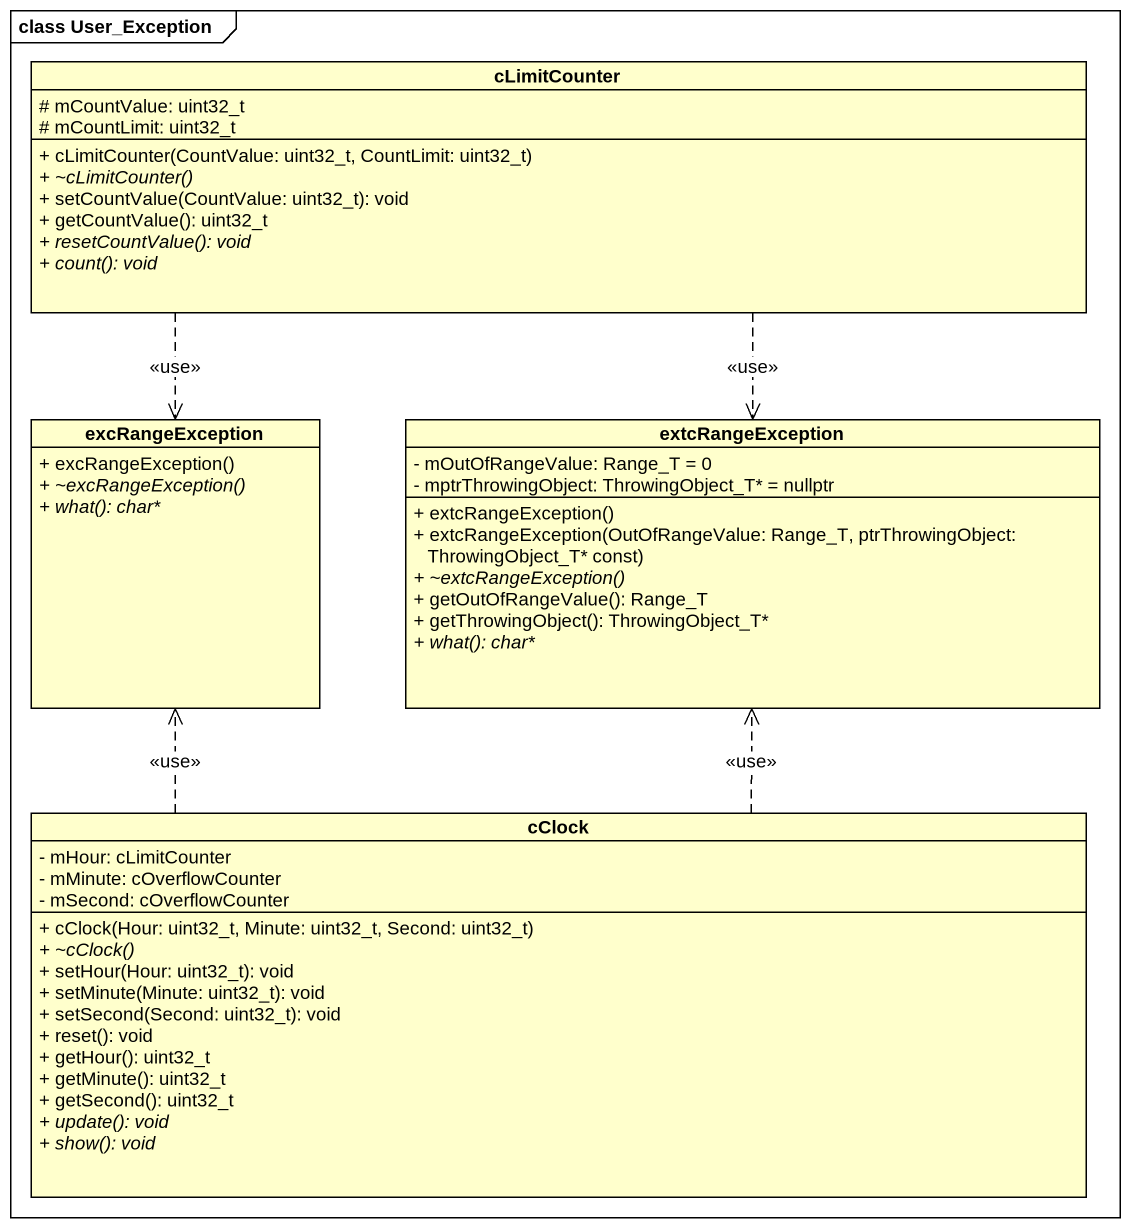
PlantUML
@startuml
mainframe class User_Exception
hide circle
hide empty members
skinparam classAttributeIconSize 0
class cLimitCounter {
  # mCountValue: uint32_t
  # mCountLimit: uint32_t
  + cLimitCounter(CountValue: uint32_t, CountLimit: uint32_t)
  {abstract} + ~cLimitCounter()
  + setCountValue(CountValue: uint32_t): void
  + getCountValue(): uint32_t
  {abstract} + resetCountValue(): void
  {abstract} + count(): void
}
class excRangeException {
  + excRangeException()
  {abstract} + ~excRangeException()
  {abstract} + what(): char*
}
class extcRangeException {
  - mOutOfRangeValue: Range_T = 0
  - mptrThrowingObject: ThrowingObject_T* = nullptr
  + extcRangeException()
  + extcRangeException(OutOfRangeValue: Range_T, ptrThrowingObject: ThrowingObject_T* const)
  {abstract} + ~extcRangeException()
  + getOutOfRangeValue(): Range_T
  + getThrowingObject(): ThrowingObject_T*
  {abstract} + what(): char*
}
class cClock {
  - mHour: cLimitCounter
  - mMinute: cOverflowCounter
  - mSecond: cOverflowCounter
  + cClock(Hour: uint32_t, Minute: uint32_t, Second: uint32_t)
  {abstract} + ~cClock()
  + setHour(Hour: uint32_t): void
  + setMinute(Minute: uint32_t): void
  + setSecond(Second: uint32_t): void
  + reset(): void
  + getHour(): uint32_t
  + getMinute(): uint32_t
  + getSecond(): uint32_t
  {abstract} + update(): void
  {abstract} + show(): void
}
cLimitCounter ..> excRangeException : <<use>>
cLimitCounter ..> extcRangeException : <<use>>
cClock .up.> excRangeException : <<use>>
cClock .up.> extcRangeException : <<use>>
@enduml
